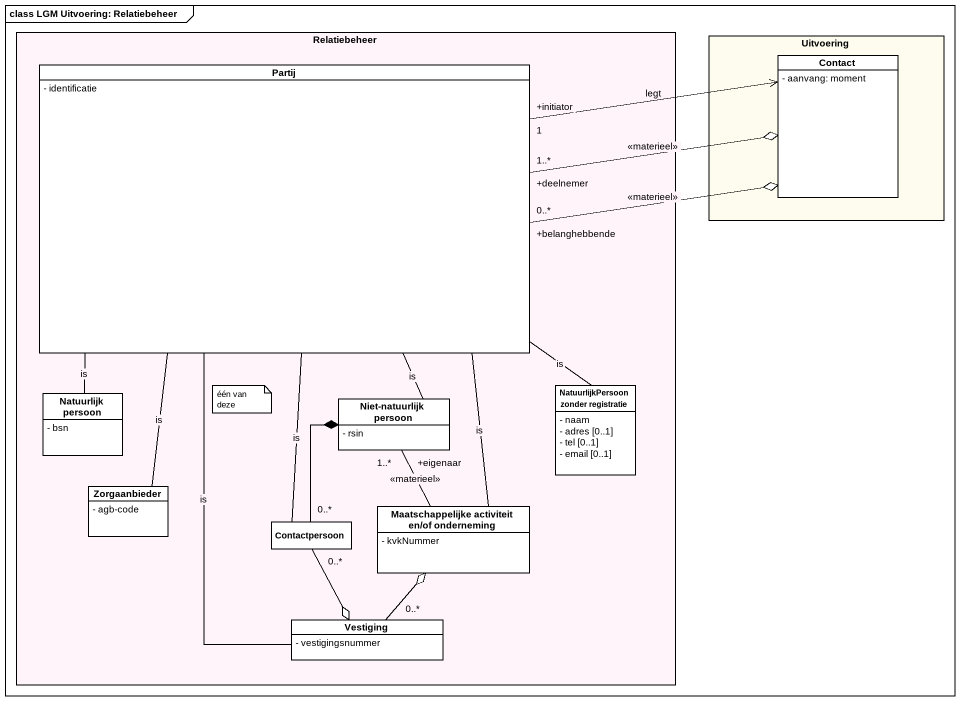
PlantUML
@startuml
mainframe class LGM Uitvoering: Relatiebeheer
hide circle
hide empty members
skinparam classAttributeIconSize 0
rectangle Relatiebeheer #FEF4F9 {
  class Partij {
    - identificatie
  }
  class "Natuurlijk persoon" as Natuurlijk_persoon {
    - bsn
  }
  class "Niet-natuurlijk persoon" as Niet_natuurlijk_persoon {
    - rsin
  }
  class "NatuurlijkPersoon zonder registratie" as NatuurlijkPersoon_zonder {
    - naam
    - adres [0..1]
    - tel [0..1]
    - email [0..1]
  }
  class Zorgaanbieder {
    - agb-code
  }
  class Contactpersoon
  class "Maatschappelijke activiteit en/of onderneming" as Maatschappelijke_activiteit {
    - kvkNummer
  }
  class Vestiging {
    - vestigingsnummer
  }
}
rectangle Uitvoering #FEFCEE {
  class Contact {
    - aanvang: moment
  }
}
Partij "+deelnemer\n1..*" -right-o Contact : <<materieel>>
Partij "+belanghebbende\n0..*" -right-o Contact : <<materieel>>
Partij "+initiator\n1" -right-> Contact : legt
Partij -- Natuurlijk_persoon : is
Partij -- Niet_natuurlijk_persoon : is
Partij -- Zorgaanbieder : is
Partij -- Contactpersoon : is
Partij -- Maatschappelijke_activiteit : is
Partij -- Vestiging : is
Niet_natuurlijk_persoon "+eigenaar\n1..*" -- Maatschappelijke_activiteit : <<materieel>>
NatuurlijkPersoon_zonder -up- Partij : is
Contactpersoon "0..*" -up-* Niet_natuurlijk_persoon
Contactpersoon "0..*" --o Vestiging
Vestiging "0..*" -up-o Maatschappelijke_activiteit
note as N1
  één van deze
end note
@enduml
